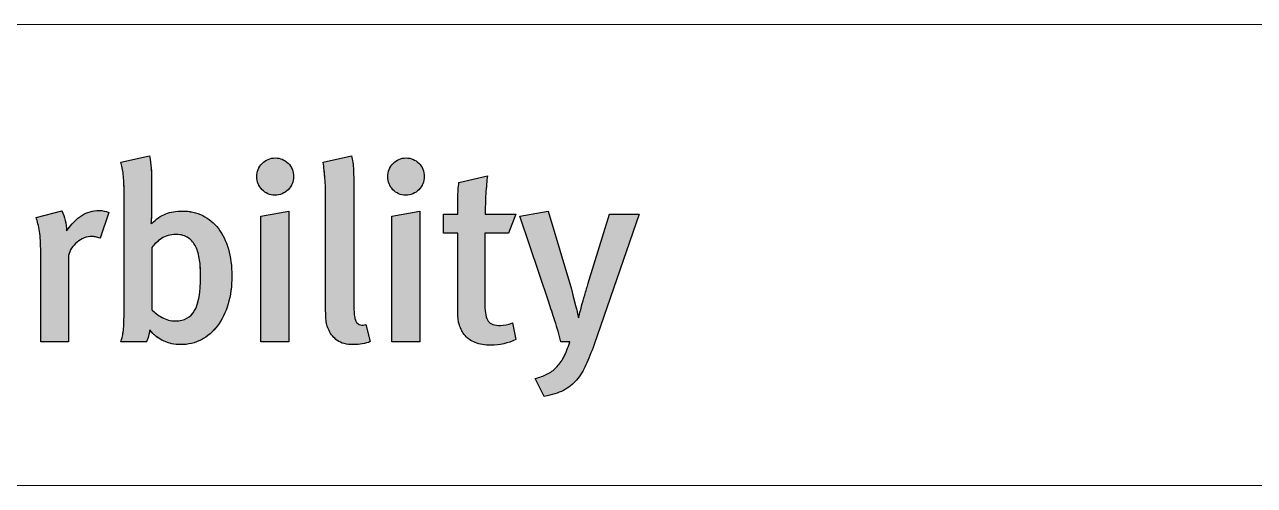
# Model space of a CAD drawing. Header units: inches. Extents: x 2106 to 2947, y -14 to 580.
# Drawn here: x 2866.85 to 2907.2, y 54.2 to 69.32 of the extents above; entities that cross this region are included whole.
import ezdxf

# ---------------------------------------------------------------- set-up
doc = ezdxf.new("R2010")
doc.units = ezdxf.units.IN
doc.header["$MEASUREMENT"] = 0
for name, color, linetype in [('BG 0 -1', 7, 'Continuous'), ('BG _U+B808_U+C774_U+C5B4 1', 7, 'Continuous'), ('BG Default', 7, 'Continuous')]:
    doc.layers.add(name, color=color, linetype=linetype)

msp = doc.modelspace()

# ---------------------------------------------------------------- hatches: boundary and pattern name
at = {"layer": 'BG 0 -1', "linetype": 'ByBlock', "true_color": 0x005bac}
h = msp.add_hatch(color=154, dxfattribs=at)
edge = h.paths.add_edge_path()
edge.add_spline(control_points=[(2878.193, 58.918), (2878.028, 58.852), (2877.845, 58.819), (2877.646, 58.819), (2877.414, 58.819), (2877.236, 58.864), (2877.112, 58.956), (2876.988, 59.047), (2876.897, 59.155), (2876.839, 59.279), (2876.78, 59.403), (2876.747, 59.533), (2876.739, 59.668), (2876.731, 59.803), (2876.727, 59.915), (2876.727, 60.004), (2876.727, 60.004), (2876.727, 63.574), (2876.727, 63.574), (2876.727, 63.718), (2876.725, 63.846), (2876.723, 63.96), (2876.72, 64.073), (2876.714, 64.176), (2876.706, 64.27), (2876.698, 64.364), (2876.689, 64.454), (2876.681, 64.54), (2876.673, 64.625), (2876.661, 64.712), (2876.644, 64.801), (2876.644, 64.801), (2877.58, 65.008), (2877.58, 65.008), (2877.613, 64.881), (2877.634, 64.726), (2877.642, 64.544), (2877.65, 64.361), (2877.654, 64.132), (2877.654, 63.856), (2877.654, 63.856), (2877.654, 60.302), (2877.654, 60.302), (2877.654, 60.158), (2877.656, 60.044), (2877.659, 59.958), (2877.661, 59.872), (2877.667, 59.803), (2877.675, 59.751), (2877.684, 59.699), (2877.693, 59.657), (2877.704, 59.627), (2877.715, 59.596), (2877.729, 59.57), (2877.746, 59.548), (2877.773, 59.509), (2877.816, 59.482), (2877.874, 59.465), (2877.932, 59.448), (2877.989, 59.454), (2878.044, 59.482), (2878.044, 59.482), (2878.193, 58.918), (2878.193, 58.918)], knot_values=[0, 0, 0, 0, 1, 1, 1, 2, 2, 2, 3, 3, 3, 4, 4, 4, 5, 5, 5, 6, 6, 6, 7, 7, 7, 8, 8, 8, 9, 9, 9, 10, 10, 10, 11, 11, 11, 12, 12, 12, 13, 13, 13, 14, 14, 14, 15, 15, 15, 16, 16, 16, 17, 17, 17, 18, 18, 18, 19, 19, 19, 20, 20, 20, 21, 21, 21, 21], degree=3, periodic=0)
h = msp.add_hatch(color=154, dxfattribs=at)
edge = h.paths.add_edge_path()
edge.add_spline(control_points=[(2875.675, 64.328), (2875.675, 64.163), (2875.615, 64.02), (2875.496, 63.902), (2875.378, 63.783), (2875.233, 63.723), (2875.062, 63.723), (2874.896, 63.723), (2874.756, 63.783), (2874.643, 63.902), (2874.53, 64.02), (2874.473, 64.163), (2874.473, 64.328), (2874.473, 64.5), (2874.531, 64.644), (2874.647, 64.763), (2874.763, 64.882), (2874.907, 64.941), (2875.078, 64.941), (2875.238, 64.941), (2875.378, 64.883), (2875.496, 64.767), (2875.615, 64.652), (2875.675, 64.505), (2875.675, 64.328)], knot_values=[0, 0, 0, 0, 1, 1, 1, 2, 2, 2, 3, 3, 3, 4, 4, 4, 5, 5, 5, 6, 6, 6, 7, 7, 7, 8, 8, 8, 8], degree=3, periodic=0)
h = msp.add_hatch(color=154, dxfattribs=at)
edge = h.paths.add_edge_path()
edge.add_spline(control_points=[(2879.966, 64.328), (2879.966, 64.163), (2879.907, 64.02), (2879.788, 63.902), (2879.669, 63.783), (2879.524, 63.723), (2879.353, 63.723), (2879.187, 63.723), (2879.048, 63.783), (2878.935, 63.902), (2878.822, 64.02), (2878.765, 64.163), (2878.765, 64.328), (2878.765, 64.5), (2878.823, 64.644), (2878.939, 64.763), (2879.055, 64.882), (2879.199, 64.941), (2879.37, 64.941), (2879.53, 64.941), (2879.669, 64.883), (2879.788, 64.767), (2879.907, 64.652), (2879.966, 64.505), (2879.966, 64.328)], knot_values=[0, 0, 0, 0, 1, 1, 1, 2, 2, 2, 3, 3, 3, 4, 4, 4, 5, 5, 5, 6, 6, 6, 7, 7, 7, 8, 8, 8, 8], degree=3, periodic=0)
h = msp.add_hatch(color=154, dxfattribs=at)
edge = h.paths.add_edge_path()
edge.add_spline(control_points=[(2882.973, 58.985), (2882.708, 58.863), (2882.435, 58.802), (2882.153, 58.802), (2881.949, 58.802), (2881.778, 58.83), (2881.639, 58.885), (2881.502, 58.94), (2881.39, 59.018), (2881.304, 59.117), (2881.218, 59.217), (2881.156, 59.331), (2881.117, 59.461), (2881.079, 59.591), (2881.06, 59.73), (2881.06, 59.879), (2881.06, 59.879), (2881.06, 62.473), (2881.06, 62.473), (2881.06, 62.473), (2880.596, 62.473), (2880.596, 62.473), (2880.596, 62.473), (2880.596, 63.102), (2880.596, 63.102), (2880.596, 63.102), (2881.06, 63.102), (2881.06, 63.102), (2881.06, 63.279), (2881.061, 63.455), (2881.064, 63.632), (2881.066, 63.809), (2881.079, 63.977), (2881.101, 64.138), (2881.101, 64.138), (2882.037, 64.361), (2882.037, 64.361), (2882.015, 64.19), (2881.997, 63.99), (2881.983, 63.761), (2881.969, 63.532), (2881.963, 63.312), (2881.963, 63.102), (2881.963, 63.102), (2882.965, 63.102), (2882.965, 63.102), (2882.965, 63.102), (2882.725, 62.473), (2882.725, 62.473), (2882.725, 62.473), (2881.954, 62.473), (2881.954, 62.473), (2881.954, 62.473), (2881.954, 60.12), (2881.954, 60.12), (2881.954, 59.86), (2881.99, 59.683), (2882.062, 59.589), (2882.134, 59.495), (2882.269, 59.448), (2882.468, 59.448), (2882.579, 59.448), (2882.708, 59.476), (2882.858, 59.531), (2882.858, 59.531), (2882.973, 58.985), (2882.973, 58.985)], knot_values=[0, 0, 0, 0, 1, 1, 1, 2, 2, 2, 3, 3, 3, 4, 4, 4, 5, 5, 5, 6, 6, 6, 7, 7, 7, 8, 8, 8, 9, 9, 9, 10, 10, 10, 11, 11, 11, 12, 12, 12, 13, 13, 13, 14, 14, 14, 15, 15, 15, 16, 16, 16, 17, 17, 17, 18, 18, 18, 19, 19, 19, 20, 20, 20, 21, 21, 21, 22, 22, 22, 22], degree=3, periodic=0)
h = msp.add_hatch(color=154, dxfattribs=at)
edge = h.paths.add_edge_path()
edge.add_spline(control_points=[(2869.337, 62.307), (2869.292, 62.323), (2869.251, 62.337), (2869.213, 62.348), (2869.174, 62.359), (2869.13, 62.365), (2869.08, 62.365), (2868.887, 62.365), (2868.718, 62.304), (2868.575, 62.182), (2868.431, 62.061), (2868.337, 61.914), (2868.293, 61.744), (2868.293, 61.744), (2868.293, 58.91), (2868.293, 58.91), (2868.293, 58.91), (2867.382, 58.91), (2867.382, 58.91), (2867.382, 58.91), (2867.382, 61.868), (2867.382, 61.868), (2867.382, 62.133), (2867.368, 62.355), (2867.34, 62.535), (2867.312, 62.714), (2867.276, 62.867), (2867.232, 62.994), (2867.232, 62.994), (2868.069, 63.21), (2868.069, 63.21), (2868.174, 63.011), (2868.227, 62.79), (2868.227, 62.547), (2868.392, 62.779), (2868.561, 62.949), (2868.732, 63.056), (2868.903, 63.164), (2869.091, 63.218), (2869.295, 63.218), (2869.417, 63.218), (2869.524, 63.196), (2869.618, 63.152), (2869.618, 63.152), (2869.337, 62.307), (2869.337, 62.307)], knot_values=[0, 0, 0, 0, 1, 1, 1, 2, 2, 2, 3, 3, 3, 4, 4, 4, 5, 5, 5, 6, 6, 6, 7, 7, 7, 8, 8, 8, 9, 9, 9, 10, 10, 10, 11, 11, 11, 12, 12, 12, 13, 13, 13, 14, 14, 14, 15, 15, 15, 15], degree=3, periodic=0)
for points in [[(2874.606, 58.91), (2874.606, 63.036), (2875.525, 63.201), (2875.525, 58.91)], [(2878.897, 58.91), (2878.897, 63.036), (2879.817, 63.201), (2879.817, 58.91)]]:
    msp.add_hatch(color=154, dxfattribs=at).paths.add_polyline_path(points)
h = msp.add_hatch(color=154, dxfattribs=at)
edge = h.paths.add_edge_path()
edge.add_spline(control_points=[(2885.533, 58.819), (2885.445, 58.565), (2885.356, 58.343), (2885.268, 58.152), (2885.18, 57.962), (2885.076, 57.797), (2884.957, 57.659), (2884.838, 57.521), (2884.695, 57.408), (2884.527, 57.319), (2884.358, 57.231), (2884.15, 57.165), (2883.901, 57.121), (2883.901, 57.121), (2883.603, 57.709), (2883.603, 57.709), (2883.746, 57.748), (2883.875, 57.794), (2883.988, 57.85), (2884.101, 57.905), (2884.204, 57.978), (2884.295, 58.069), (2884.386, 58.16), (2884.467, 58.274), (2884.539, 58.409), (2884.611, 58.544), (2884.677, 58.711), (2884.738, 58.91), (2884.738, 58.91), (2884.448, 58.91), (2884.448, 58.91), (2884.387, 59.147), (2884.321, 59.377), (2884.249, 59.598), (2884.177, 59.818), (2884.111, 60.023), (2884.05, 60.211), (2884.05, 60.211), (2883.097, 63.036), (2883.097, 63.036), (2883.097, 63.036), (2884.025, 63.193), (2884.025, 63.193), (2884.025, 63.193), (2884.796, 60.641), (2884.796, 60.641), (2884.812, 60.581), (2884.832, 60.501), (2884.854, 60.401), (2884.854, 60.401), (2884.928, 60.103), (2884.928, 60.103), (2884.956, 60.004), (2884.978, 59.915), (2884.995, 59.838), (2885.011, 59.761), (2885.022, 59.714), (2885.028, 59.697), (2885.028, 59.703), (2885.038, 59.743), (2885.057, 59.817), (2885.076, 59.892), (2885.1, 59.983), (2885.127, 60.091), (2885.155, 60.198), (2885.188, 60.317), (2885.227, 60.447), (2885.265, 60.577), (2885.304, 60.705), (2885.343, 60.832), (2885.343, 60.832), (2886.039, 63.102), (2886.039, 63.102), (2886.039, 63.102), (2887.016, 63.102), (2887.016, 63.102), (2887.016, 63.102), (2885.533, 58.819), (2885.533, 58.819)], knot_values=[0, 0, 0, 0, 1, 1, 1, 2, 2, 2, 3, 3, 3, 4, 4, 4, 5, 5, 5, 6, 6, 6, 7, 7, 7, 8, 8, 8, 9, 9, 9, 10, 10, 10, 11, 11, 11, 12, 12, 12, 13, 13, 13, 14, 14, 14, 15, 15, 15, 16, 16, 16, 17, 17, 17, 18, 18, 18, 19, 19, 19, 20, 20, 20, 21, 21, 21, 22, 22, 22, 23, 23, 23, 24, 24, 24, 25, 25, 25, 26, 26, 26, 26], degree=3, periodic=0)
at = {"layer": 'BG Default', "linetype": 'ByBlock', "true_color": 0x4482f4}
h = msp.add_hatch(color=163, dxfattribs=at)
h.paths.add_polyline_path([(2870.116, 63.798), (2870.116, 59.846), (2870.113, 59.648), (2870.107, 59.486), (2870.098, 59.351), (2870.087, 59.237), (2870.072, 59.141), (2870.054, 59.059), (2870.032, 58.985), (2870.008, 58.91), (2870.845, 58.91), (2870.864, 58.947), (2870.881, 58.985), (2870.895, 59.022), (2870.907, 59.059), (2870.931, 59.156), (2870.961, 59.3), (2871.01, 59.241), (2871.062, 59.187), (2871.115, 59.136), (2871.17, 59.089), (2871.227, 59.046), (2871.286, 59.007), (2871.347, 58.971), (2871.41, 58.939), (2871.475, 58.911), (2871.541, 58.887), (2871.609, 58.866), (2871.68, 58.849), (2871.752, 58.836), (2871.826, 58.826), (2871.902, 58.821), (2871.98, 58.819), (2872.07, 58.822), (2872.158, 58.829), (2872.245, 58.842), (2872.33, 58.859), (2872.413, 58.882), (2872.494, 58.91), (2872.573, 58.943), (2872.651, 58.981), (2872.726, 59.023), (2872.799, 59.07), (2872.869, 59.121), (2872.937, 59.176), (2873.002, 59.236), (2873.064, 59.3), (2873.124, 59.368), (2873.181, 59.44), (2873.235, 59.517), (2873.287, 59.597), (2873.335, 59.68), (2873.38, 59.767), (2873.422, 59.858), (2873.461, 59.953), (2873.496, 60.051), (2873.529, 60.153), (2873.558, 60.258), (2873.583, 60.365), (2873.605, 60.476), (2873.622, 60.59), (2873.636, 60.706), (2873.645, 60.825), (2873.651, 60.947), (2873.653, 61.072), (2873.651, 61.193), (2873.646, 61.311), (2873.637, 61.426), (2873.624, 61.537), (2873.608, 61.646), (2873.588, 61.752), (2873.564, 61.855), (2873.537, 61.955), (2873.507, 62.051), (2873.473, 62.144), (2873.437, 62.233), (2873.397, 62.319), (2873.355, 62.401), (2873.31, 62.48), (2873.261, 62.555), (2873.21, 62.626), (2873.156, 62.693), (2873.099, 62.757), (2873.039, 62.816), (2872.976, 62.871), (2872.91, 62.923), (2872.842, 62.97), (2872.77, 63.013), (2872.696, 63.052), (2872.62, 63.087), (2872.541, 63.118), (2872.46, 63.143), (2872.376, 63.164), (2872.291, 63.181), (2872.203, 63.192), (2872.113, 63.199), (2872.021, 63.201), (2871.947, 63.2), (2871.876, 63.196), (2871.806, 63.188), (2871.737, 63.178), (2871.671, 63.164), (2871.606, 63.148), (2871.544, 63.129), (2871.483, 63.106), (2871.423, 63.081), (2871.364, 63.051), (2871.306, 63.018), (2871.248, 62.981), (2871.192, 62.94), (2871.136, 62.896), (2871.081, 62.848), (2871.027, 62.796), (2870.994, 62.804), (2870.998, 62.817), (2871.002, 62.841), (2871.01, 62.92), (2871.016, 63.04), (2871.018, 63.201), (2871.018, 64.179), (2871.015, 64.411), (2871.006, 64.61), (2870.998, 64.704), (2870.986, 64.803), (2870.971, 64.907), (2870.952, 65.016), (2870.008, 64.809), (2870.035, 64.718), (2870.057, 64.619), (2870.076, 64.513), (2870.091, 64.399), (2870.102, 64.273), (2870.109, 64.13)])
h.paths.add_polyline_path([(2871.027, 62.008), (2871.059, 62.047), (2871.093, 62.086), (2871.168, 62.16), (2871.25, 62.231), (2871.342, 62.299), (2871.391, 62.33), (2871.443, 62.356), (2871.499, 62.379), (2871.557, 62.398), (2871.619, 62.412), (2871.683, 62.423), (2871.751, 62.429), (2871.822, 62.431), (2871.883, 62.429), (2871.941, 62.424), (2871.995, 62.416), (2872.047, 62.404), (2872.096, 62.389), (2872.141, 62.37), (2872.184, 62.349), (2872.224, 62.323), (2872.261, 62.295), (2872.297, 62.265), (2872.33, 62.232), (2872.362, 62.196), (2872.391, 62.158), (2872.419, 62.117), (2872.445, 62.075), (2872.469, 62.029), (2872.49, 61.982), (2872.51, 61.932), (2872.529, 61.881), (2872.545, 61.827), (2872.56, 61.772), (2872.573, 61.715), (2872.584, 61.656), (2872.593, 61.594), (2872.607, 61.468), (2872.618, 61.338), (2872.624, 61.203), (2872.626, 61.064), (2872.623, 60.874), (2872.614, 60.698), (2872.599, 60.537), (2872.577, 60.389), (2872.564, 60.32), (2872.55, 60.255), (2872.534, 60.193), (2872.516, 60.135), (2872.497, 60.08), (2872.477, 60.029), (2872.455, 59.981), (2872.431, 59.937), (2872.406, 59.896), (2872.379, 59.858), (2872.35, 59.822), (2872.319, 59.789), (2872.286, 59.758), (2872.252, 59.73), (2872.216, 59.705), (2872.177, 59.683), (2872.137, 59.663), (2872.096, 59.645), (2872.052, 59.631), (2872.006, 59.619), (2871.959, 59.61), (2871.91, 59.603), (2871.859, 59.599), (2871.806, 59.598), (2871.744, 59.599), (2871.685, 59.605), (2871.627, 59.613), (2871.571, 59.626), (2871.516, 59.641), (2871.463, 59.661), (2871.412, 59.683), (2871.362, 59.71), (2871.268, 59.767), (2871.181, 59.829), (2871.101, 59.894), (2871.027, 59.962)], flags=16)
at = {"layer": 'BG Default', "linetype": 'ByBlock', "true_color": 0x266df2}
h = msp.add_hatch(color=150, dxfattribs=at)
h.paths.add_polyline_path([(2871.027, 62.796), (2870.994, 62.804), (2870.998, 62.817), (2871.002, 62.841), (2871.01, 62.92), (2871.016, 63.04), (2871.018, 63.201), (2871.018, 64.179), (2871.015, 64.411), (2871.006, 64.61), (2870.998, 64.704), (2870.986, 64.803), (2870.971, 64.907), (2870.952, 65.016), (2870.008, 64.809), (2870.035, 64.718), (2870.057, 64.619), (2870.076, 64.513), (2870.091, 64.399), (2870.102, 64.273), (2870.109, 64.13), (2870.114, 63.972), (2870.116, 63.798), (2870.116, 59.846), (2870.113, 59.648), (2870.107, 59.486), (2870.098, 59.351), (2870.087, 59.237), (2870.072, 59.141), (2870.054, 59.059), (2870.032, 58.985), (2870.008, 58.91), (2870.845, 58.91), (2870.864, 58.947), (2870.881, 58.985), (2870.895, 59.022), (2870.907, 59.059), (2870.931, 59.156), (2870.961, 59.3), (2871.01, 59.241), (2871.062, 59.187), (2871.115, 59.136), (2871.17, 59.089), (2871.227, 59.046), (2871.286, 59.007), (2871.347, 58.971), (2871.41, 58.939), (2871.475, 58.911), (2871.541, 58.887), (2871.609, 58.866), (2871.68, 58.849), (2871.752, 58.836), (2871.826, 58.826), (2871.902, 58.821), (2871.98, 58.819), (2872.07, 58.822), (2872.158, 58.829), (2872.245, 58.842), (2872.33, 58.859), (2872.413, 58.882), (2872.494, 58.91), (2872.573, 58.943), (2872.651, 58.981), (2872.726, 59.023), (2872.799, 59.07), (2872.869, 59.121), (2872.937, 59.176), (2873.002, 59.236), (2873.064, 59.3), (2873.124, 59.368), (2873.181, 59.44), (2873.235, 59.517), (2873.287, 59.597), (2873.335, 59.68), (2873.38, 59.767), (2873.422, 59.858), (2873.461, 59.953), (2873.496, 60.051), (2873.529, 60.153), (2873.558, 60.258), (2873.583, 60.365), (2873.605, 60.476), (2873.622, 60.59), (2873.636, 60.706), (2873.645, 60.825), (2873.651, 60.947), (2873.653, 61.072), (2873.651, 61.193), (2873.646, 61.311), (2873.637, 61.426), (2873.624, 61.537), (2873.608, 61.646), (2873.588, 61.752), (2873.564, 61.855), (2873.537, 61.955), (2873.507, 62.051), (2873.473, 62.144), (2873.437, 62.233), (2873.397, 62.319), (2873.355, 62.401), (2873.31, 62.48), (2873.261, 62.555), (2873.21, 62.626), (2873.156, 62.693), (2873.099, 62.757), (2873.039, 62.816), (2872.976, 62.871), (2872.91, 62.923), (2872.842, 62.97), (2872.77, 63.013), (2872.696, 63.052), (2872.62, 63.087), (2872.541, 63.118), (2872.46, 63.143), (2872.376, 63.164), (2872.291, 63.181), (2872.203, 63.192), (2872.113, 63.199), (2872.021, 63.201), (2871.947, 63.2), (2871.876, 63.196), (2871.806, 63.188), (2871.737, 63.178), (2871.671, 63.164), (2871.606, 63.148), (2871.544, 63.129), (2871.483, 63.106), (2871.423, 63.081), (2871.364, 63.051), (2871.306, 63.018), (2871.248, 62.981), (2871.192, 62.94), (2871.136, 62.896)])
h.paths.add_polyline_path([(2871.027, 62.008), (2871.059, 62.047), (2871.093, 62.086), (2871.168, 62.16), (2871.25, 62.231), (2871.342, 62.299), (2871.391, 62.33), (2871.443, 62.356), (2871.499, 62.379), (2871.557, 62.398), (2871.619, 62.412), (2871.683, 62.423), (2871.751, 62.429), (2871.822, 62.431), (2871.883, 62.429), (2871.941, 62.424), (2871.995, 62.416), (2872.047, 62.404), (2872.096, 62.389), (2872.141, 62.37), (2872.184, 62.349), (2872.224, 62.323), (2872.261, 62.295), (2872.297, 62.265), (2872.33, 62.232), (2872.362, 62.196), (2872.391, 62.158), (2872.419, 62.117), (2872.445, 62.075), (2872.469, 62.029), (2872.49, 61.982), (2872.51, 61.932), (2872.529, 61.881), (2872.545, 61.827), (2872.56, 61.772), (2872.573, 61.715), (2872.584, 61.656), (2872.593, 61.594), (2872.607, 61.468), (2872.618, 61.338), (2872.624, 61.203), (2872.626, 61.064), (2872.623, 60.874), (2872.614, 60.698), (2872.599, 60.537), (2872.577, 60.389), (2872.564, 60.32), (2872.55, 60.255), (2872.534, 60.193), (2872.516, 60.135), (2872.497, 60.08), (2872.477, 60.029), (2872.455, 59.981), (2872.431, 59.937), (2872.406, 59.896), (2872.379, 59.858), (2872.35, 59.822), (2872.319, 59.789), (2872.286, 59.758), (2872.252, 59.73), (2872.216, 59.705), (2872.177, 59.683), (2872.137, 59.663), (2872.096, 59.645), (2872.052, 59.631), (2872.006, 59.619), (2871.959, 59.61), (2871.91, 59.603), (2871.859, 59.599), (2871.806, 59.598), (2871.744, 59.599), (2871.685, 59.605), (2871.627, 59.613), (2871.571, 59.626), (2871.516, 59.641), (2871.463, 59.661), (2871.412, 59.683), (2871.362, 59.71), (2871.268, 59.767), (2871.181, 59.829), (2871.101, 59.894), (2871.027, 59.962)], flags=16)

# ---------------------------------------------------------------- linework, layer by layer
at = {"layer": 'BG 0 -1', "color": 7, "linetype": 'Continuous', "lineweight": 9}
for p, q in [((2772.901, 69.315), (2922.169, 69.315)), ((2772.901, 54.203), (2922.169, 54.203))]:
    msp.add_line(p, q, dxfattribs=at)
at = {"layer": 'BG 0 -1', "color": 7, "linetype": 'Continuous', "lineweight": 0}
for points in [[(2874.606, 58.91), (2874.606, 63.036), (2875.525, 63.201), (2875.525, 58.91)], [(2878.897, 58.91), (2878.897, 63.036), (2879.817, 63.201), (2879.817, 58.91)]]:
    msp.add_lwpolyline(points, close=True, dxfattribs=at)
for points, knots in [([(2878.193, 58.918), (2878.028, 58.852), (2877.845, 58.819), (2877.646, 58.819), (2877.414, 58.819), (2877.236, 58.864), (2877.112, 58.956), (2876.988, 59.047), (2876.897, 59.155), (2876.839, 59.279), (2876.78, 59.403), (2876.747, 59.533), (2876.739, 59.668), (2876.731, 59.803), (2876.727, 59.915), (2876.727, 60.004), (2876.727, 60.004), (2876.727, 63.574), (2876.727, 63.574), (2876.727, 63.718), (2876.725, 63.846), (2876.723, 63.96), (2876.72, 64.073), (2876.714, 64.176), (2876.706, 64.27), (2876.698, 64.364), (2876.689, 64.454), (2876.681, 64.54), (2876.673, 64.625), (2876.661, 64.712), (2876.644, 64.801), (2876.644, 64.801), (2877.58, 65.008), (2877.58, 65.008), (2877.613, 64.881), (2877.634, 64.726), (2877.642, 64.544), (2877.65, 64.361), (2877.654, 64.132), (2877.654, 63.856), (2877.654, 63.856), (2877.654, 60.302), (2877.654, 60.302), (2877.654, 60.158), (2877.656, 60.044), (2877.659, 59.958), (2877.661, 59.872), (2877.667, 59.803), (2877.675, 59.751), (2877.684, 59.699), (2877.693, 59.657), (2877.704, 59.627), (2877.715, 59.596), (2877.729, 59.57), (2877.746, 59.548), (2877.773, 59.509), (2877.816, 59.482), (2877.874, 59.465), (2877.932, 59.448), (2877.989, 59.454), (2878.044, 59.482), (2878.044, 59.482), (2878.193, 58.918), (2878.193, 58.918)], [0, 0, 0, 0, 1, 1, 1, 2, 2, 2, 3, 3, 3, 4, 4, 4, 5, 5, 5, 6, 6, 6, 7, 7, 7, 8, 8, 8, 9, 9, 9, 10, 10, 10, 11, 11, 11, 12, 12, 12, 13, 13, 13, 14, 14, 14, 15, 15, 15, 16, 16, 16, 17, 17, 17, 18, 18, 18, 19, 19, 19, 20, 20, 20, 21, 21, 21, 21]), ([(2875.675, 64.328), (2875.675, 64.163), (2875.615, 64.02), (2875.496, 63.902), (2875.378, 63.783), (2875.233, 63.723), (2875.062, 63.723), (2874.896, 63.723), (2874.756, 63.783), (2874.643, 63.902), (2874.53, 64.02), (2874.473, 64.163), (2874.473, 64.328), (2874.473, 64.5), (2874.531, 64.644), (2874.647, 64.763), (2874.763, 64.882), (2874.907, 64.941), (2875.078, 64.941), (2875.238, 64.941), (2875.378, 64.883), (2875.496, 64.767), (2875.615, 64.652), (2875.675, 64.505), (2875.675, 64.328)], [0, 0, 0, 0, 1, 1, 1, 2, 2, 2, 3, 3, 3, 4, 4, 4, 5, 5, 5, 6, 6, 6, 7, 7, 7, 8, 8, 8, 8]), ([(2879.966, 64.328), (2879.966, 64.163), (2879.907, 64.02), (2879.788, 63.902), (2879.669, 63.783), (2879.524, 63.723), (2879.353, 63.723), (2879.187, 63.723), (2879.048, 63.783), (2878.935, 63.902), (2878.822, 64.02), (2878.765, 64.163), (2878.765, 64.328), (2878.765, 64.5), (2878.823, 64.644), (2878.939, 64.763), (2879.055, 64.882), (2879.199, 64.941), (2879.37, 64.941), (2879.53, 64.941), (2879.669, 64.883), (2879.788, 64.767), (2879.907, 64.652), (2879.966, 64.505), (2879.966, 64.328)], [0, 0, 0, 0, 1, 1, 1, 2, 2, 2, 3, 3, 3, 4, 4, 4, 5, 5, 5, 6, 6, 6, 7, 7, 7, 8, 8, 8, 8]), ([(2882.973, 58.985), (2882.708, 58.863), (2882.435, 58.802), (2882.153, 58.802), (2881.949, 58.802), (2881.778, 58.83), (2881.639, 58.885), (2881.502, 58.94), (2881.39, 59.018), (2881.304, 59.117), (2881.218, 59.217), (2881.156, 59.331), (2881.117, 59.461), (2881.079, 59.591), (2881.06, 59.73), (2881.06, 59.879), (2881.06, 59.879), (2881.06, 62.473), (2881.06, 62.473), (2881.06, 62.473), (2880.596, 62.473), (2880.596, 62.473), (2880.596, 62.473), (2880.596, 63.102), (2880.596, 63.102), (2880.596, 63.102), (2881.06, 63.102), (2881.06, 63.102), (2881.06, 63.279), (2881.061, 63.455), (2881.064, 63.632), (2881.066, 63.809), (2881.079, 63.977), (2881.101, 64.138), (2881.101, 64.138), (2882.037, 64.361), (2882.037, 64.361), (2882.015, 64.19), (2881.997, 63.99), (2881.983, 63.761), (2881.969, 63.532), (2881.963, 63.312), (2881.963, 63.102), (2881.963, 63.102), (2882.965, 63.102), (2882.965, 63.102), (2882.965, 63.102), (2882.725, 62.473), (2882.725, 62.473), (2882.725, 62.473), (2881.954, 62.473), (2881.954, 62.473), (2881.954, 62.473), (2881.954, 60.12), (2881.954, 60.12), (2881.954, 59.86), (2881.99, 59.683), (2882.062, 59.589), (2882.134, 59.495), (2882.269, 59.448), (2882.468, 59.448), (2882.579, 59.448), (2882.708, 59.476), (2882.858, 59.531), (2882.858, 59.531), (2882.973, 58.985), (2882.973, 58.985)], [0, 0, 0, 0, 1, 1, 1, 2, 2, 2, 3, 3, 3, 4, 4, 4, 5, 5, 5, 6, 6, 6, 7, 7, 7, 8, 8, 8, 9, 9, 9, 10, 10, 10, 11, 11, 11, 12, 12, 12, 13, 13, 13, 14, 14, 14, 15, 15, 15, 16, 16, 16, 17, 17, 17, 18, 18, 18, 19, 19, 19, 20, 20, 20, 21, 21, 21, 22, 22, 22, 22]), ([(2869.337, 62.307), (2869.292, 62.323), (2869.251, 62.337), (2869.213, 62.348), (2869.174, 62.359), (2869.13, 62.365), (2869.08, 62.365), (2868.887, 62.365), (2868.718, 62.304), (2868.575, 62.182), (2868.431, 62.061), (2868.337, 61.914), (2868.293, 61.744), (2868.293, 61.744), (2868.293, 58.91), (2868.293, 58.91), (2868.293, 58.91), (2867.382, 58.91), (2867.382, 58.91), (2867.382, 58.91), (2867.382, 61.868), (2867.382, 61.868), (2867.382, 62.133), (2867.368, 62.355), (2867.34, 62.535), (2867.312, 62.714), (2867.276, 62.867), (2867.232, 62.994), (2867.232, 62.994), (2868.069, 63.21), (2868.069, 63.21), (2868.174, 63.011), (2868.227, 62.79), (2868.227, 62.547), (2868.392, 62.779), (2868.561, 62.949), (2868.732, 63.056), (2868.903, 63.164), (2869.091, 63.218), (2869.295, 63.218), (2869.417, 63.218), (2869.524, 63.196), (2869.618, 63.152), (2869.618, 63.152), (2869.337, 62.307), (2869.337, 62.307)], [0, 0, 0, 0, 1, 1, 1, 2, 2, 2, 3, 3, 3, 4, 4, 4, 5, 5, 5, 6, 6, 6, 7, 7, 7, 8, 8, 8, 9, 9, 9, 10, 10, 10, 11, 11, 11, 12, 12, 12, 13, 13, 13, 14, 14, 14, 15, 15, 15, 15]), ([(2885.533, 58.819), (2885.445, 58.565), (2885.356, 58.343), (2885.268, 58.152), (2885.18, 57.962), (2885.076, 57.797), (2884.957, 57.659), (2884.838, 57.521), (2884.695, 57.408), (2884.527, 57.319), (2884.358, 57.231), (2884.15, 57.165), (2883.901, 57.121), (2883.901, 57.121), (2883.603, 57.709), (2883.603, 57.709), (2883.746, 57.748), (2883.875, 57.794), (2883.988, 57.85), (2884.101, 57.905), (2884.204, 57.978), (2884.295, 58.069), (2884.386, 58.16), (2884.467, 58.274), (2884.539, 58.409), (2884.611, 58.544), (2884.677, 58.711), (2884.738, 58.91), (2884.738, 58.91), (2884.448, 58.91), (2884.448, 58.91), (2884.387, 59.147), (2884.321, 59.377), (2884.249, 59.598), (2884.177, 59.818), (2884.111, 60.023), (2884.05, 60.211), (2884.05, 60.211), (2883.097, 63.036), (2883.097, 63.036), (2883.097, 63.036), (2884.025, 63.193), (2884.025, 63.193), (2884.025, 63.193), (2884.796, 60.641), (2884.796, 60.641), (2884.812, 60.581), (2884.832, 60.501), (2884.854, 60.401), (2884.854, 60.401), (2884.928, 60.103), (2884.928, 60.103), (2884.956, 60.004), (2884.978, 59.915), (2884.995, 59.838), (2885.011, 59.761), (2885.022, 59.714), (2885.028, 59.697), (2885.028, 59.703), (2885.038, 59.743), (2885.057, 59.817), (2885.076, 59.892), (2885.1, 59.983), (2885.127, 60.091), (2885.155, 60.198), (2885.188, 60.317), (2885.227, 60.447), (2885.265, 60.577), (2885.304, 60.705), (2885.343, 60.832), (2885.343, 60.832), (2886.039, 63.102), (2886.039, 63.102), (2886.039, 63.102), (2887.016, 63.102), (2887.016, 63.102), (2887.016, 63.102), (2885.533, 58.819), (2885.533, 58.819)], [0, 0, 0, 0, 1, 1, 1, 2, 2, 2, 3, 3, 3, 4, 4, 4, 5, 5, 5, 6, 6, 6, 7, 7, 7, 8, 8, 8, 9, 9, 9, 10, 10, 10, 11, 11, 11, 12, 12, 12, 13, 13, 13, 14, 14, 14, 15, 15, 15, 16, 16, 16, 17, 17, 17, 18, 18, 18, 19, 19, 19, 20, 20, 20, 21, 21, 21, 22, 22, 22, 23, 23, 23, 24, 24, 24, 25, 25, 25, 26, 26, 26, 26])]:
    msp.add_open_spline(points, degree=3, knots=knots, dxfattribs=at)
at = {"layer": 'BG _U+B808_U+C774_U+C5B4 1', "color": 7, "linetype": 'Continuous', "lineweight": 25}
for p, q in [((2870.008, 64.809), (2870.952, 65.016)), ((2876.644, 64.801), (2877.58, 65.008)), ((2871.018, 64.179), (2871.018, 63.201)), ((2876.706, 64.27), (2876.681, 64.54)), ((2881.101, 64.138), (2882.037, 64.361)), ((2870.116, 59.846), (2870.116, 63.798)), ((2876.727, 63.574), (2876.723, 63.96)), ((2877.654, 63.856), (2877.654, 60.302)), ((2876.727, 60.004), (2876.727, 63.574)), ((2881.06, 63.102), (2881.064, 63.632)), ((2867.232, 62.994), (2868.069, 63.21)), ((2869.618, 63.152), (2869.337, 62.307)), ((2874.606, 63.036), (2875.525, 63.201)), ((2874.606, 58.91), (2874.606, 63.036)), ((2875.525, 63.201), (2875.525, 58.91)), ((2878.897, 63.036), (2879.817, 63.201)), ((2878.897, 58.91), (2878.897, 63.036)), ((2879.817, 63.201), (2879.817, 58.91)), ((2880.596, 62.473), (2880.596, 63.102)), ((2880.596, 63.102), (2881.06, 63.102)), ((2881.963, 63.102), (2882.965, 63.102)), ((2882.965, 63.102), (2882.725, 62.473)), ((2883.097, 63.036), (2884.025, 63.193)), ((2884.05, 60.211), (2883.097, 63.036)), ((2884.025, 63.193), (2884.796, 60.641)), ((2885.343, 60.832), (2886.039, 63.102)), ((2887.016, 63.102), (2885.533, 58.819)), ((2886.039, 63.102), (2887.016, 63.102)), ((2870.994, 62.804), (2871.027, 62.796)), ((2869.337, 62.307), (2869.213, 62.348)), ((2881.06, 62.473), (2880.596, 62.473)), ((2881.06, 59.879), (2881.06, 62.473)), ((2882.725, 62.473), (2881.954, 62.473)), ((2881.954, 62.473), (2881.954, 60.12)), ((2867.382, 58.91), (2867.382, 61.868)), ((2868.293, 61.744), (2868.293, 58.91)), ((2871.027, 62.008), (2871.027, 59.962)), ((2884.796, 60.641), (2884.854, 60.401)), ((2884.854, 60.401), (2884.928, 60.103)), ((2885.028, 59.697), (2885.057, 59.817)), ((2878.044, 59.482), (2878.193, 58.918)), ((2882.858, 59.531), (2882.973, 58.985)), ((2868.293, 58.91), (2867.382, 58.91)), ((2870.845, 58.91), (2870.008, 58.91)), ((2875.525, 58.91), (2874.606, 58.91)), ((2879.817, 58.91), (2878.897, 58.91)), ((2884.738, 58.91), (2884.448, 58.91)), ((2883.901, 57.121), (2883.603, 57.709))]:
    msp.add_line(p, q, dxfattribs=at)
for points in [[(2870.952, 65.016), (2870.98, 64.867), (2870.998, 64.731), (2871.006, 64.61)], [(2871.006, 64.61), (2871.014, 64.489), (2871.018, 64.345), (2871.018, 64.179)], [(2875.496, 64.767), (2875.615, 64.652), (2875.675, 64.505), (2875.675, 64.328)], [(2876.681, 64.54), (2876.673, 64.625), (2876.661, 64.712), (2876.644, 64.801)], [(2879.788, 64.767), (2879.907, 64.652), (2879.966, 64.505), (2879.966, 64.328)], [(2876.723, 63.96), (2876.72, 64.073), (2876.714, 64.176), (2876.706, 64.27)], [(2882.037, 64.361), (2882.015, 64.19), (2881.997, 63.99), (2881.983, 63.761)], [(2881.064, 63.632), (2881.066, 63.809), (2881.079, 63.977), (2881.101, 64.138)], [(2881.983, 63.761), (2881.969, 63.532), (2881.963, 63.312), (2881.963, 63.102)], [(2867.34, 62.535), (2867.312, 62.714), (2867.276, 62.867), (2867.232, 62.994)], [(2868.069, 63.21), (2868.174, 63.011), (2868.227, 62.79), (2868.227, 62.547)], [(2868.227, 62.547), (2868.392, 62.779), (2868.561, 62.949), (2868.732, 63.056)], [(2871.018, 63.201), (2871.018, 63.08), (2871.016, 62.986), (2871.01, 62.92)], [(2871.027, 62.796), (2871.17, 62.939), (2871.322, 63.043), (2871.483, 63.106)], [(2867.382, 61.868), (2867.382, 62.133), (2867.368, 62.355), (2867.34, 62.535)], [(2871.01, 62.92), (2871.005, 62.854), (2870.999, 62.815), (2870.994, 62.804)], [(2871.342, 62.299), (2871.215, 62.21), (2871.11, 62.114), (2871.027, 62.008)], [(2872.469, 62.029), (2872.408, 62.153), (2872.326, 62.252), (2872.224, 62.323)], [(2872.593, 61.594), (2872.571, 61.76), (2872.529, 61.905), (2872.469, 62.029)], [(2873.537, 61.955), (2873.614, 61.692), (2873.653, 61.398), (2873.653, 61.072)], [(2872.626, 61.064), (2872.626, 61.252), (2872.615, 61.429), (2872.593, 61.594)], [(2872.431, 59.937), (2872.561, 60.164), (2872.626, 60.539), (2872.626, 61.064)], [(2873.653, 61.072), (2873.653, 60.735), (2873.612, 60.429), (2873.529, 60.153)], [(2877.654, 60.302), (2877.654, 60.158), (2877.656, 60.044), (2877.659, 59.958)], [(2881.954, 60.12), (2881.954, 59.86), (2881.99, 59.683), (2882.062, 59.589)], [(2870.107, 59.486), (2870.113, 59.582), (2870.116, 59.703), (2870.116, 59.846)], [(2871.027, 59.962), (2871.121, 59.868), (2871.232, 59.784), (2871.362, 59.71)], [(2876.739, 59.668), (2876.731, 59.803), (2876.727, 59.915), (2876.727, 60.004)], [(2881.117, 59.461), (2881.079, 59.591), (2881.06, 59.73), (2881.06, 59.879)], [(2884.928, 60.103), (2884.956, 60.004), (2884.978, 59.915), (2884.995, 59.838)], [(2884.995, 59.838), (2885.011, 59.761), (2885.022, 59.714), (2885.028, 59.697)], [(2876.839, 59.279), (2876.78, 59.403), (2876.747, 59.533), (2876.739, 59.668)], [(2877.704, 59.627), (2877.715, 59.596), (2877.729, 59.57), (2877.746, 59.548)], [(2877.746, 59.548), (2877.773, 59.509), (2877.816, 59.482), (2877.874, 59.465)], [(2877.874, 59.465), (2877.932, 59.448), (2877.989, 59.454), (2878.044, 59.482)], [(2881.304, 59.117), (2881.218, 59.217), (2881.156, 59.331), (2881.117, 59.461)], [(2870.907, 59.059), (2870.893, 59.009), (2870.872, 58.96), (2870.845, 58.91)], [(2870.961, 59.3), (2870.939, 59.189), (2870.921, 59.109), (2870.907, 59.059)], [(2877.112, 58.956), (2876.988, 59.047), (2876.897, 59.155), (2876.839, 59.279)], [(2881.639, 58.885), (2881.502, 58.94), (2881.39, 59.018), (2881.304, 59.117)], [(2884.539, 58.409), (2884.611, 58.544), (2884.677, 58.711), (2884.738, 58.91)], [(2885.533, 58.819), (2885.445, 58.565), (2885.356, 58.343), (2885.268, 58.152)], [(2883.603, 57.709), (2883.746, 57.748), (2883.875, 57.794), (2883.988, 57.85)], [(2884.527, 57.319), (2884.358, 57.231), (2884.15, 57.165), (2883.901, 57.121)]]:
    msp.add_open_spline(points, degree=3, dxfattribs=at)
for points, knots in [([(2877.58, 65.008), (2877.613, 64.881), (2877.634, 64.726), (2877.642, 64.544), (2877.65, 64.361), (2877.654, 64.132), (2877.654, 63.856)], [11, 11, 11, 11, 12, 12, 12, 13, 13, 13, 13]), ([(2870.116, 63.798), (2870.116, 64.041), (2870.107, 64.241), (2870.091, 64.399), (2870.074, 64.556), (2870.046, 64.693), (2870.008, 64.809)], [13, 13, 13, 13, 14, 14, 14, 15, 15, 15, 15]), ([(2874.643, 63.902), (2874.53, 64.02), (2874.473, 64.163), (2874.473, 64.328), (2874.473, 64.5), (2874.531, 64.644), (2874.647, 64.763)], [3, 3, 3, 3, 4, 4, 4, 5, 5, 5, 5]), ([(2874.647, 64.763), (2874.763, 64.882), (2874.907, 64.941), (2875.078, 64.941), (2875.238, 64.941), (2875.378, 64.883), (2875.496, 64.767)], [5, 5, 5, 5, 6, 6, 6, 7, 7, 7, 7]), ([(2878.935, 63.902), (2878.822, 64.02), (2878.765, 64.163), (2878.765, 64.328), (2878.765, 64.5), (2878.823, 64.644), (2878.939, 64.763)], [3, 3, 3, 3, 4, 4, 4, 5, 5, 5, 5]), ([(2878.939, 64.763), (2879.055, 64.882), (2879.199, 64.941), (2879.37, 64.941), (2879.53, 64.941), (2879.669, 64.883), (2879.788, 64.767)], [5, 5, 5, 5, 6, 6, 6, 7, 7, 7, 7]), ([(2875.675, 64.328), (2875.675, 64.163), (2875.615, 64.02), (2875.496, 63.902), (2875.378, 63.783), (2875.233, 63.723), (2875.062, 63.723), (2874.896, 63.723), (2874.756, 63.783), (2874.643, 63.902)], [0, 0, 0, 0, 1, 1, 1, 2, 2, 2, 3, 3, 3, 3]), ([(2879.966, 64.328), (2879.966, 64.163), (2879.907, 64.02), (2879.788, 63.902), (2879.669, 63.783), (2879.524, 63.723), (2879.353, 63.723), (2879.187, 63.723), (2879.048, 63.783), (2878.935, 63.902)], [0, 0, 0, 0, 1, 1, 1, 2, 2, 2, 3, 3, 3, 3]), ([(2868.732, 63.056), (2868.903, 63.164), (2869.091, 63.218), (2869.295, 63.218), (2869.417, 63.218), (2869.524, 63.196), (2869.618, 63.152)], [12, 12, 12, 12, 13, 13, 13, 14, 14, 14, 14]), ([(2871.483, 63.106), (2871.643, 63.17), (2871.822, 63.201), (2872.021, 63.201), (2872.27, 63.201), (2872.495, 63.152), (2872.696, 63.052)], [23, 23, 23, 23, 24, 24, 24, 25, 25, 25, 25]), ([(2872.696, 63.052), (2872.898, 62.953), (2873.069, 62.811), (2873.21, 62.626), (2873.351, 62.441), (2873.46, 62.217), (2873.537, 61.955)], [25, 25, 25, 25, 26, 26, 26, 27, 27, 27, 27]), ([(2869.213, 62.348), (2869.174, 62.359), (2869.13, 62.365), (2869.08, 62.365), (2868.887, 62.365), (2868.718, 62.304), (2868.575, 62.182), (2868.431, 62.061), (2868.337, 61.914), (2868.293, 61.744)], [1, 1, 1, 1, 2, 2, 2, 3, 3, 3, 4, 4, 4, 4]), ([(2872.224, 62.323), (2872.122, 62.395), (2871.988, 62.431), (2871.822, 62.431), (2871.629, 62.431), (2871.469, 62.387), (2871.342, 62.299)], [3, 3, 3, 3, 4, 4, 4, 5, 5, 5, 5]), ([(2885.057, 59.817), (2885.076, 59.892), (2885.1, 59.983), (2885.127, 60.091), (2885.155, 60.198), (2885.188, 60.317), (2885.227, 60.447), (2885.265, 60.577), (2885.304, 60.705), (2885.343, 60.832)], [20, 20, 20, 20, 21, 21, 21, 22, 22, 22, 23, 23, 23, 23]), ([(2873.529, 60.153), (2873.446, 59.877), (2873.33, 59.639), (2873.181, 59.44), (2873.032, 59.241), (2872.855, 59.088), (2872.651, 58.981)], [1, 1, 1, 1, 2, 2, 2, 3, 3, 3, 3]), ([(2884.448, 58.91), (2884.387, 59.147), (2884.321, 59.377), (2884.249, 59.598), (2884.177, 59.818), (2884.111, 60.023), (2884.05, 60.211)], [10, 10, 10, 10, 11, 11, 11, 12, 12, 12, 12]), ([(2871.362, 59.71), (2871.492, 59.635), (2871.64, 59.598), (2871.806, 59.598), (2872.093, 59.598), (2872.301, 59.711), (2872.431, 59.937)], [8, 8, 8, 8, 9, 9, 9, 10, 10, 10, 10]), ([(2877.659, 59.958), (2877.661, 59.872), (2877.667, 59.803), (2877.675, 59.751), (2877.684, 59.699), (2877.693, 59.657), (2877.704, 59.627)], [15, 15, 15, 15, 16, 16, 16, 17, 17, 17, 17]), ([(2870.008, 58.91), (2870.025, 58.96), (2870.04, 59.009), (2870.054, 59.059), (2870.067, 59.109), (2870.078, 59.168), (2870.087, 59.237), (2870.095, 59.306), (2870.102, 59.389), (2870.107, 59.486)], [8, 8, 8, 8, 9, 9, 9, 10, 10, 10, 11, 11, 11, 11]), ([(2882.062, 59.589), (2882.134, 59.495), (2882.269, 59.448), (2882.468, 59.448), (2882.579, 59.448), (2882.708, 59.476), (2882.858, 59.531)], [19, 19, 19, 19, 20, 20, 20, 21, 21, 21, 21]), ([(2872.651, 58.981), (2872.446, 58.873), (2872.223, 58.819), (2871.98, 58.819), (2871.56, 58.819), (2871.22, 58.979), (2870.961, 59.3)], [3, 3, 3, 3, 4, 4, 4, 5, 5, 5, 5]), ([(2878.193, 58.918), (2878.028, 58.852), (2877.845, 58.819), (2877.646, 58.819), (2877.414, 58.819), (2877.236, 58.864), (2877.112, 58.956)], [0, 0, 0, 0, 1, 1, 1, 2, 2, 2, 2]), ([(2882.973, 58.985), (2882.708, 58.863), (2882.435, 58.802), (2882.153, 58.802), (2881.949, 58.802), (2881.778, 58.83), (2881.639, 58.885)], [0, 0, 0, 0, 1, 1, 1, 2, 2, 2, 2]), ([(2883.988, 57.85), (2884.101, 57.905), (2884.204, 57.978), (2884.295, 58.069), (2884.386, 58.16), (2884.467, 58.274), (2884.539, 58.409)], [6, 6, 6, 6, 7, 7, 7, 8, 8, 8, 8]), ([(2885.268, 58.152), (2885.18, 57.962), (2885.076, 57.797), (2884.957, 57.659), (2884.838, 57.521), (2884.695, 57.408), (2884.527, 57.319)], [1, 1, 1, 1, 2, 2, 2, 3, 3, 3, 3])]:
    msp.add_open_spline(points, degree=3, knots=knots, dxfattribs=at)
at = {"layer": 'BG Default', "color": 7, "linetype": 'Continuous', "lineweight": 0}
for points in [[(2870.116, 63.798), (2870.116, 59.846), (2870.113, 59.648), (2870.107, 59.486), (2870.098, 59.351), (2870.087, 59.237), (2870.072, 59.141), (2870.054, 59.059), (2870.032, 58.985), (2870.008, 58.91), (2870.845, 58.91), (2870.864, 58.947), (2870.881, 58.985), (2870.895, 59.022), (2870.907, 59.059), (2870.931, 59.156), (2870.961, 59.3), (2871.01, 59.241), (2871.062, 59.187), (2871.115, 59.136), (2871.17, 59.089), (2871.227, 59.046), (2871.286, 59.007), (2871.347, 58.971), (2871.41, 58.939), (2871.475, 58.911), (2871.541, 58.887), (2871.609, 58.866), (2871.68, 58.849), (2871.752, 58.836), (2871.826, 58.826), (2871.902, 58.821), (2871.98, 58.819), (2872.07, 58.822), (2872.158, 58.829), (2872.245, 58.842), (2872.33, 58.859), (2872.413, 58.882), (2872.494, 58.91), (2872.573, 58.943), (2872.651, 58.981), (2872.726, 59.023), (2872.799, 59.07), (2872.869, 59.121), (2872.937, 59.176), (2873.002, 59.236), (2873.064, 59.3), (2873.124, 59.368), (2873.181, 59.44), (2873.235, 59.517), (2873.287, 59.597), (2873.335, 59.68), (2873.38, 59.767), (2873.422, 59.858), (2873.461, 59.953), (2873.496, 60.051), (2873.529, 60.153), (2873.558, 60.258), (2873.583, 60.365), (2873.605, 60.476), (2873.622, 60.59), (2873.636, 60.706), (2873.645, 60.825), (2873.651, 60.947), (2873.653, 61.072), (2873.651, 61.193), (2873.646, 61.311), (2873.637, 61.426), (2873.624, 61.537), (2873.608, 61.646), (2873.588, 61.752), (2873.564, 61.855), (2873.537, 61.955), (2873.507, 62.051), (2873.473, 62.144), (2873.437, 62.233), (2873.397, 62.319), (2873.355, 62.401), (2873.31, 62.48), (2873.261, 62.555), (2873.21, 62.626), (2873.156, 62.693), (2873.099, 62.757), (2873.039, 62.816), (2872.976, 62.871), (2872.91, 62.923), (2872.842, 62.97), (2872.77, 63.013), (2872.696, 63.052), (2872.62, 63.087), (2872.541, 63.118), (2872.46, 63.143), (2872.376, 63.164), (2872.291, 63.181), (2872.203, 63.192), (2872.113, 63.199), (2872.021, 63.201), (2871.947, 63.2), (2871.876, 63.196), (2871.806, 63.188), (2871.737, 63.178), (2871.671, 63.164), (2871.606, 63.148), (2871.544, 63.129), (2871.483, 63.106), (2871.423, 63.081), (2871.364, 63.051), (2871.306, 63.018), (2871.248, 62.981), (2871.192, 62.94), (2871.136, 62.896), (2871.081, 62.848), (2871.027, 62.796), (2870.994, 62.804), (2870.998, 62.817), (2871.002, 62.841), (2871.01, 62.92), (2871.016, 63.04), (2871.018, 63.201), (2871.018, 64.179), (2871.015, 64.411), (2871.006, 64.61), (2870.998, 64.704), (2870.986, 64.803), (2870.971, 64.907), (2870.952, 65.016), (2870.008, 64.809), (2870.035, 64.718), (2870.057, 64.619), (2870.076, 64.513), (2870.091, 64.399), (2870.102, 64.273), (2870.109, 64.13)], [(2871.027, 62.796), (2870.994, 62.804), (2870.998, 62.817), (2871.002, 62.841), (2871.01, 62.92), (2871.016, 63.04), (2871.018, 63.201), (2871.018, 64.179), (2871.015, 64.411), (2871.006, 64.61), (2870.998, 64.704), (2870.986, 64.803), (2870.971, 64.907), (2870.952, 65.016), (2870.008, 64.809), (2870.035, 64.718), (2870.057, 64.619), (2870.076, 64.513), (2870.091, 64.399), (2870.102, 64.273), (2870.109, 64.13), (2870.114, 63.972), (2870.116, 63.798), (2870.116, 59.846), (2870.113, 59.648), (2870.107, 59.486), (2870.098, 59.351), (2870.087, 59.237), (2870.072, 59.141), (2870.054, 59.059), (2870.032, 58.985), (2870.008, 58.91), (2870.845, 58.91), (2870.864, 58.947), (2870.881, 58.985), (2870.895, 59.022), (2870.907, 59.059), (2870.931, 59.156), (2870.961, 59.3), (2871.01, 59.241), (2871.062, 59.187), (2871.115, 59.136), (2871.17, 59.089), (2871.227, 59.046), (2871.286, 59.007), (2871.347, 58.971), (2871.41, 58.939), (2871.475, 58.911), (2871.541, 58.887), (2871.609, 58.866), (2871.68, 58.849), (2871.752, 58.836), (2871.826, 58.826), (2871.902, 58.821), (2871.98, 58.819), (2872.07, 58.822), (2872.158, 58.829), (2872.245, 58.842), (2872.33, 58.859), (2872.413, 58.882), (2872.494, 58.91), (2872.573, 58.943), (2872.651, 58.981), (2872.726, 59.023), (2872.799, 59.07), (2872.869, 59.121), (2872.937, 59.176), (2873.002, 59.236), (2873.064, 59.3), (2873.124, 59.368), (2873.181, 59.44), (2873.235, 59.517), (2873.287, 59.597), (2873.335, 59.68), (2873.38, 59.767), (2873.422, 59.858), (2873.461, 59.953), (2873.496, 60.051), (2873.529, 60.153), (2873.558, 60.258), (2873.583, 60.365), (2873.605, 60.476), (2873.622, 60.59), (2873.636, 60.706), (2873.645, 60.825), (2873.651, 60.947), (2873.653, 61.072), (2873.651, 61.193), (2873.646, 61.311), (2873.637, 61.426), (2873.624, 61.537), (2873.608, 61.646), (2873.588, 61.752), (2873.564, 61.855), (2873.537, 61.955), (2873.507, 62.051), (2873.473, 62.144), (2873.437, 62.233), (2873.397, 62.319), (2873.355, 62.401), (2873.31, 62.48), (2873.261, 62.555), (2873.21, 62.626), (2873.156, 62.693), (2873.099, 62.757), (2873.039, 62.816), (2872.976, 62.871), (2872.91, 62.923), (2872.842, 62.97), (2872.77, 63.013), (2872.696, 63.052), (2872.62, 63.087), (2872.541, 63.118), (2872.46, 63.143), (2872.376, 63.164), (2872.291, 63.181), (2872.203, 63.192), (2872.113, 63.199), (2872.021, 63.201), (2871.947, 63.2), (2871.876, 63.196), (2871.806, 63.188), (2871.737, 63.178), (2871.671, 63.164), (2871.606, 63.148), (2871.544, 63.129), (2871.483, 63.106), (2871.423, 63.081), (2871.364, 63.051), (2871.306, 63.018), (2871.248, 62.981), (2871.192, 62.94), (2871.136, 62.896)], [(2871.027, 62.008), (2871.059, 62.047), (2871.093, 62.086), (2871.168, 62.16), (2871.25, 62.231), (2871.342, 62.299), (2871.391, 62.33), (2871.443, 62.356), (2871.499, 62.379), (2871.557, 62.398), (2871.619, 62.412), (2871.683, 62.423), (2871.751, 62.429), (2871.822, 62.431), (2871.883, 62.429), (2871.941, 62.424), (2871.995, 62.416), (2872.047, 62.404), (2872.096, 62.389), (2872.141, 62.37), (2872.184, 62.349), (2872.224, 62.323), (2872.261, 62.295), (2872.297, 62.265), (2872.33, 62.232), (2872.362, 62.196), (2872.391, 62.158), (2872.419, 62.117), (2872.445, 62.075), (2872.469, 62.029), (2872.49, 61.982), (2872.51, 61.932), (2872.529, 61.881), (2872.545, 61.827), (2872.56, 61.772), (2872.573, 61.715), (2872.584, 61.656), (2872.593, 61.594), (2872.607, 61.468), (2872.618, 61.338), (2872.624, 61.203), (2872.626, 61.064), (2872.623, 60.874), (2872.614, 60.698), (2872.599, 60.537), (2872.577, 60.389), (2872.564, 60.32), (2872.55, 60.255), (2872.534, 60.193), (2872.516, 60.135), (2872.497, 60.08), (2872.477, 60.029), (2872.455, 59.981), (2872.431, 59.937), (2872.406, 59.896), (2872.379, 59.858), (2872.35, 59.822), (2872.319, 59.789), (2872.286, 59.758), (2872.252, 59.73), (2872.216, 59.705), (2872.177, 59.683), (2872.137, 59.663), (2872.096, 59.645), (2872.052, 59.631), (2872.006, 59.619), (2871.959, 59.61), (2871.91, 59.603), (2871.859, 59.599), (2871.806, 59.598), (2871.744, 59.599), (2871.685, 59.605), (2871.627, 59.613), (2871.571, 59.626), (2871.516, 59.641), (2871.463, 59.661), (2871.412, 59.683), (2871.362, 59.71), (2871.268, 59.767), (2871.181, 59.829), (2871.101, 59.894), (2871.027, 59.962)], [(2871.027, 62.008), (2871.059, 62.047), (2871.093, 62.086), (2871.168, 62.16), (2871.25, 62.231), (2871.342, 62.299), (2871.391, 62.33), (2871.443, 62.356), (2871.499, 62.379), (2871.557, 62.398), (2871.619, 62.412), (2871.683, 62.423), (2871.751, 62.429), (2871.822, 62.431), (2871.883, 62.429), (2871.941, 62.424), (2871.995, 62.416), (2872.047, 62.404), (2872.096, 62.389), (2872.141, 62.37), (2872.184, 62.349), (2872.224, 62.323), (2872.261, 62.295), (2872.297, 62.265), (2872.33, 62.232), (2872.362, 62.196), (2872.391, 62.158), (2872.419, 62.117), (2872.445, 62.075), (2872.469, 62.029), (2872.49, 61.982), (2872.51, 61.932), (2872.529, 61.881), (2872.545, 61.827), (2872.56, 61.772), (2872.573, 61.715), (2872.584, 61.656), (2872.593, 61.594), (2872.607, 61.468), (2872.618, 61.338), (2872.624, 61.203), (2872.626, 61.064), (2872.623, 60.874), (2872.614, 60.698), (2872.599, 60.537), (2872.577, 60.389), (2872.564, 60.32), (2872.55, 60.255), (2872.534, 60.193), (2872.516, 60.135), (2872.497, 60.08), (2872.477, 60.029), (2872.455, 59.981), (2872.431, 59.937), (2872.406, 59.896), (2872.379, 59.858), (2872.35, 59.822), (2872.319, 59.789), (2872.286, 59.758), (2872.252, 59.73), (2872.216, 59.705), (2872.177, 59.683), (2872.137, 59.663), (2872.096, 59.645), (2872.052, 59.631), (2872.006, 59.619), (2871.959, 59.61), (2871.91, 59.603), (2871.859, 59.599), (2871.806, 59.598), (2871.744, 59.599), (2871.685, 59.605), (2871.627, 59.613), (2871.571, 59.626), (2871.516, 59.641), (2871.463, 59.661), (2871.412, 59.683), (2871.362, 59.71), (2871.268, 59.767), (2871.181, 59.829), (2871.101, 59.894), (2871.027, 59.962)]]:
    msp.add_lwpolyline(points, close=True, dxfattribs=at)

doc.saveas('drawing.dxf')
